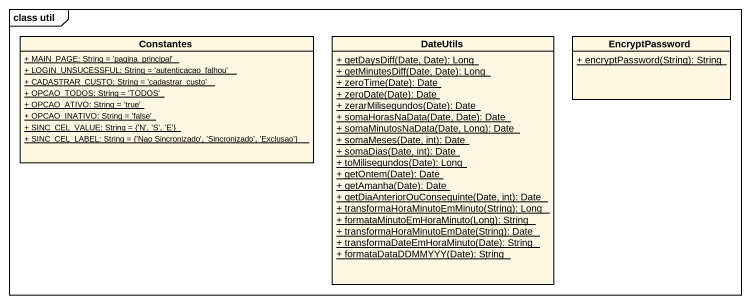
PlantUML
@startuml
mainframe class util
hide circle
hide empty members
skinparam classAttributeIconSize 0
class Constantes {
  {static} + MAIN_PAGE: String = 'pagina_principal'
  {static} + LOGIN_UNSUCESSFUL: String = 'autenticacao_falhou'
  {static} + CADASTRAR_CUSTO: String = 'cadastrar_custo'
  {static} + OPCAO_TODOS: String = 'TODOS'
  {static} + OPCAO_ATIVO: String = 'true'
  {static} + OPCAO_INATIVO: String = 'false'
  {static} + SINC_CEL_VALUE: String = {'N', 'S', 'E'}
  {static} + SINC_CEL_LABEL: String = {'Nao Sincronizado', 'Sincronizado', 'Exclusao'}
}
class DateUtils {
  {static} + getDaysDiff(Date, Date): Long
  {static} + getMinutesDiff(Date, Date): Long
  {static} + zeroTime(Date): Date
  {static} + zeroDate(Date): Date
  {static} + zerarMilisegundos(Date): Date
  {static} + somaHorasNaData(Date, Date): Date
  {static} + somaMinutosNaData(Date, Long): Date
  {static} + somaMeses(Date, int): Date
  {static} + somaDias(Date, int): Date
  {static} + toMilisegundos(Date): Long
  {static} + getOntem(Date): Date
  {static} + getAmanha(Date): Date
  {static} + getDiaAnteriorOuConseguinte(Date, int): Date
  {static} + transformaHoraMinutoEmMinuto(String): Long
  {static} + formataMinutoEmHoraMinuto(Long): String
  {static} + transformaHoraMinutoEmDate(String): Date
  {static} + transformaDateEmHoraMinuto(Date): String
  {static} + formataDataDDMMYYY(Date): String
}
class EncryptPassword {
  {static} + encryptPassword(String): String
}
@enduml
